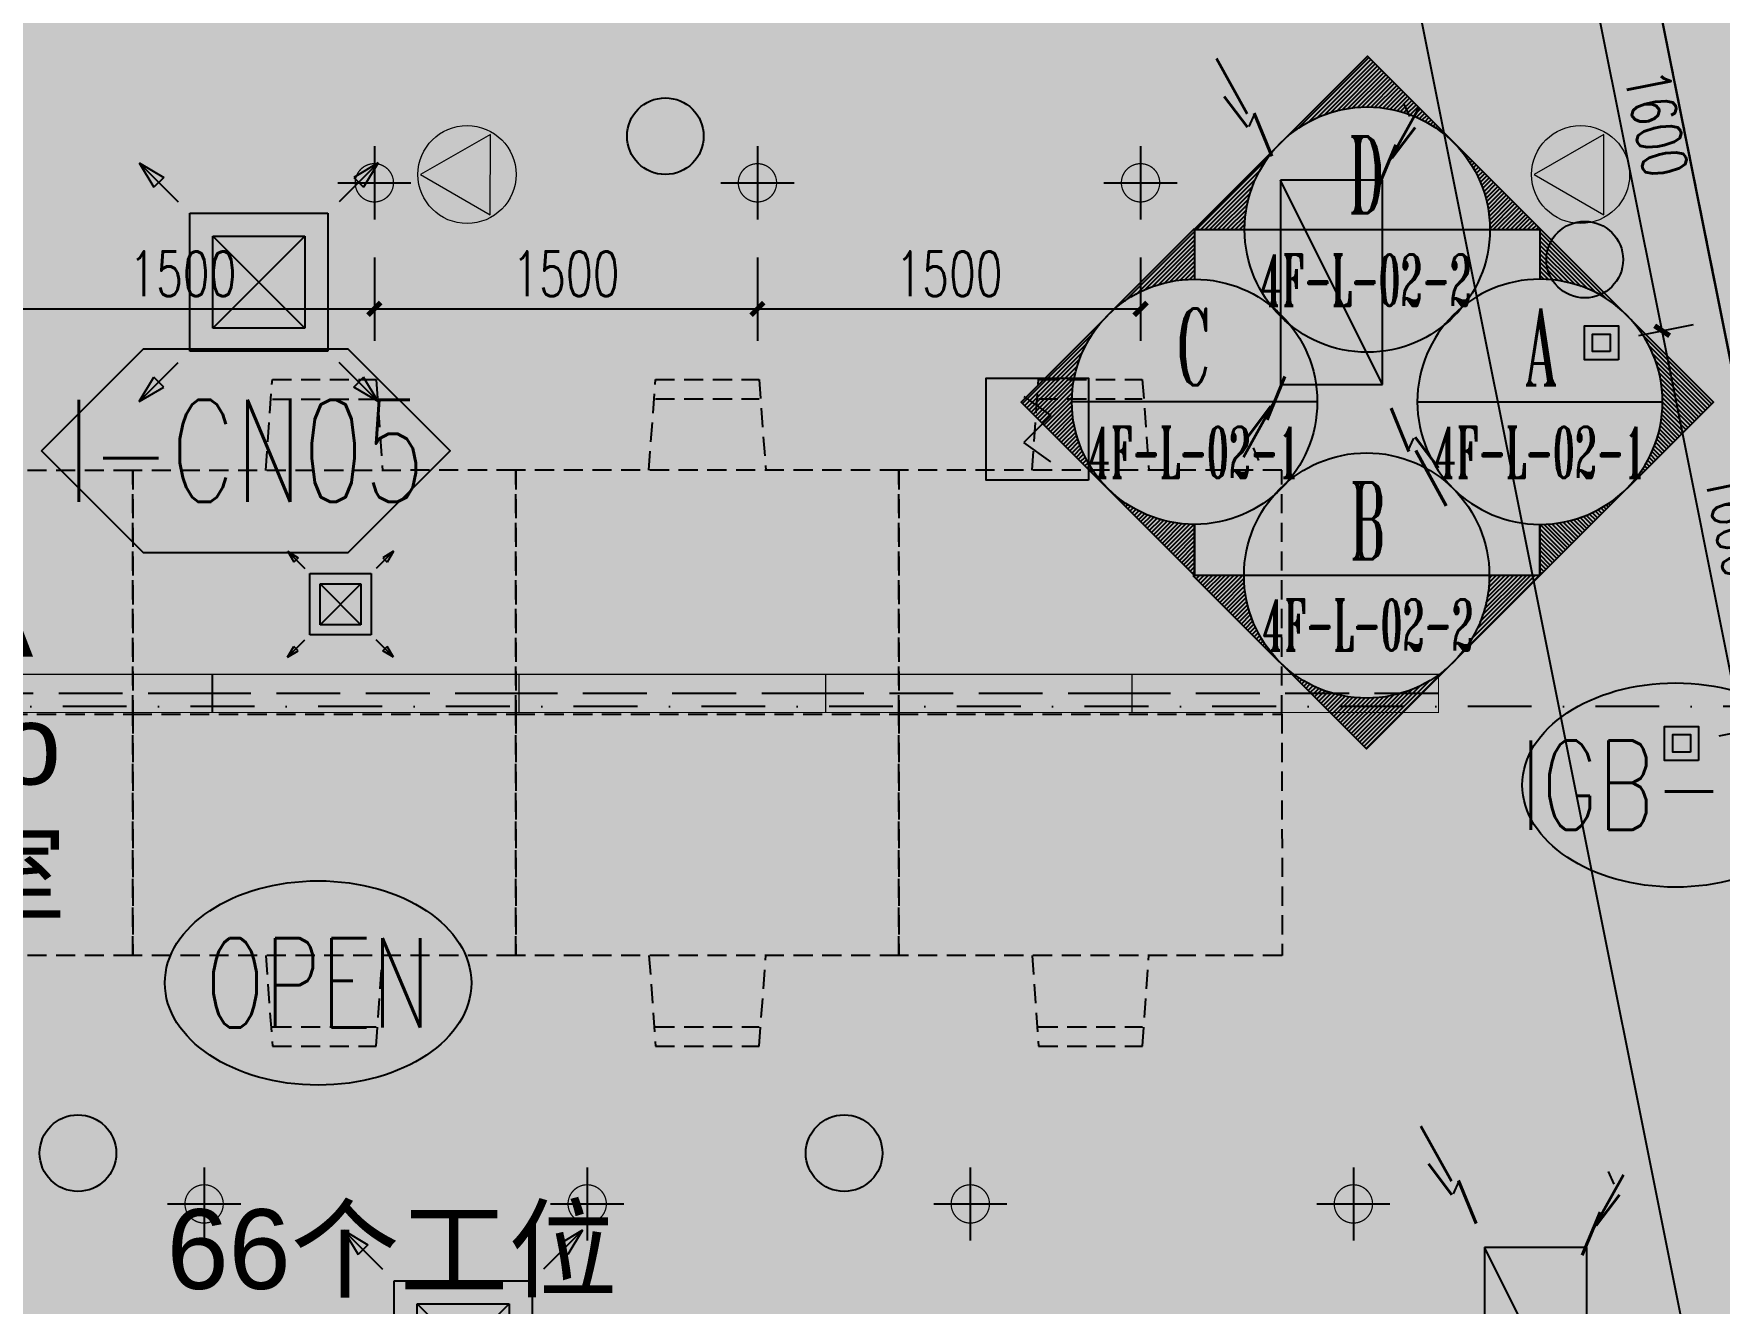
# Model space of a CAD drawing. Extents: x -354516 to 794396, y -401250 to -150594.
# Drawn here: x -21881 to -15281, y -353788 to -348815 of the extents above; entities that cross this region are included whole.
import ezdxf
from ezdxf.enums import TextEntityAlignment as Align

# ---------------------------------------------------------------- set-up
doc = ezdxf.new("R2010")
doc.units = 0
doc.header["$LTSCALE"] = 1000
doc.header["$MEASUREMENT"] = 0
for name, pattern in [('$0$HIDDEN', [0.375, 0.25, -0.125, 0, 0]), ('DASH', [0.35, 0.25, -0.1]), ('DASHDOT2', [0.5, 0.25, -0.125, 0, -0.125]), ('DOTE', [2.4200000000000004, 2, -0.2, 0.02, -0.2])]:
    doc.linetypes.add(name, pattern=pattern)
for name, color, linetype in [('0-吊顶材质', 251, 'Continuous'), ('0-吊顶边界', 36, 'Continuous'), ('0-房间名称', 2, 'Continuous'), ('0-火灾自动报警', 1, 'Continuous'), ('0-灯具', 20, 'Continuous'), ('0-灯具1', 40, 'Continuous'), ('0-灯具修改0109', 140, 'Continuous'), ('A-轴线1', 1, 'DOTE'), ('A填-灰度80', 252, 'Continuous'), ('A标-文字', 7, 'Continuous'), ('A标-索引', 3, 'Continuous'), ('BPM', 4, 'Continuous'), ('LINE', 11, 'Continuous'), ('M-DUCT-S-DIFF', 6, 'DASH'), ('PUB_DIM', 3, 'Continuous'), ('S-PLT', 30, 'Continuous'), ('S-XP', 1, 'Continuous'), ('S-XP-LG', 32, 'Continuous'), ('SN', 3, 'Continuous'), ('text', 7, 'Continuous'), ('Z-110', 110, 'Continuous'), ('Z-材料', 3, 'Continuous'), ('墙体', 7, 'Continuous'), ('家具1', 61, 'Continuous')]:
    doc.layers.add(name, color=color, linetype=linetype)
doc.layers.add('0-地面材质_material hatch', color=251, linetype='Continuous', transparency=0.3)
doc.layers.add('S-XIAO', color=30, linetype='Continuous', lineweight=5)
doc.styles.add('510p-04$0$Arial_2', font='arial.ttf', dxfattribs={"height": 6.392964071856287})
doc.styles.add('510p-05$0$Arial_2', font='arial.ttf', dxfattribs={"height": 6.392964071856287})
doc.styles.add('DIM_FONT', font='SIMPLEX', dxfattribs={"width": 0.7, "bigfont": 'GBCBIG'})
doc.styles.add('HT', font='romant.shx', dxfattribs={"width": 0.8, "bigfont": 'tjhts.shx'})
doc.styles.add('HZ', font='tjromans.shx', dxfattribs={"width": 0.7, "bigfont": 'tjhztxt.shx'})
doc.styles.add('romans', font='romans', dxfattribs={"width": 0.7})
doc.dimstyles.new('_TCH_ARCH&&50', dxfattribs={"dimscale": 0.5, "dimtxt": 350, "dimasz": 100, "dimexe": 250, "dimexo": 300, "dimgap": 100, "dimtad": 1, "dimdec": 0, "dimzin": 0, "dimdsep": 46, "dimtxsty": 'DIM_FONT', "dimblk": 'ARCHTICK', "dimcen": 0.09, "dimclrd": 3, "dimclre": 3, "dimclrt": 7, "dimazin": 2, "dimtfac": 1, "dimtdec": 0, "dimtix": 1, "dimtmove": 2, "dimatfit": 3, "dimfxl": 0, "dimtolj": 1, "dimtzin": 0, "dimarcsym": 0})

# ---------------------------------------------------------------- blocks, each defined once
blk = doc.blocks.new('PFV1')
at = {"color": 0, "linetype": 'ByBlock', "lineweight": -2}
for p, q in [((-8.876596426136985, 246.3417198565585), (-255.8765964261368, -179.4582801434426)), ((236.3234035738633, -180.4582801434426), (-8.876596426136985, 246.3417198565585)), ((-255.8765964261368, -179.4582801434426), (236.3234035738633, -180.4582801434426))]:
    blk.add_line(p, q, dxfattribs=at)
blk.add_circle((-9.476596436230466, -37.85828015566221), 300, dxfattribs=at)
blk = doc.blocks.new('TJ-FK1')
at = {"color": 95}
for p, q in [((-1.299264068719822, 1.299264068715274), (-1.034099025766409, 1.140165042943408)), ((-1.299264068710727, 1.299264068711636), (-0.8749999999990905, 0.875)), ((-1.299264068714365, 1.29926406872255), (-1.140165042942499, 1.034099025768228)), ((1.299264068710727, 1.299264068711636), (0.8749999999990905, 0.875)), ((1.299264068719822, 1.299264068715274), (1.034099025766409, 1.140165042943408)), ((1.299264068714365, 1.29926406872255), (1.140165042942499, 1.034099025768228)), ((-1.140165042943408, 1.03409902576459), (-1.034099025766409, 1.140165042943408)), ((1.140165042943408, 1.03409902576459), (1.034099025766409, 1.140165042943408)), ((-1.299264068710727, -1.299264068715274), (-0.8749999999990905, -0.875000000003638)), ((1.299264068710727, -1.299264068715274), (0.8749999999990905, -0.875000000003638)), ((-1.299264068714365, -1.299264068726188), (-1.140165042942499, -1.034099025771866)), ((-1.140165042943408, -1.034099025768228), (-1.034099025766409, -1.140165042947046)), ((1.140165042943408, -1.034099025768228), (1.034099025766409, -1.140165042947046)), ((1.299264068714365, -1.299264068726188), (1.140165042942499, -1.034099025771866)), ((-1.299264068719822, -1.299264068718912), (-1.034099025766409, -1.140165042947046)), ((1.299264068719822, -1.299264068718912), (1.034099025766409, -1.140165042947046))]:
    blk.add_line(p, q, dxfattribs=at)
for p, q in [((-0.75, 0.75), (0.7500000000004547, 0.75)), ((-0.75, -0.750000000003638), (-0.75, 0.75)), ((0.7500000000004547, 0.75), (0.7500000000009095, -0.75)), ((-0.5, -0.5), (-0.5, 0.5)), ((-0.5, 0.5), (0.5, 0.5)), ((0.5, 0.5), (0.5, -0.5)), ((0.5, -0.5), (-0.5, -0.5)), ((0.7500000000009095, -0.75), (-0.75, -0.750000000003638))]:
    blk.add_line(p, q)
at = {"color": 251}
for p, q in [((-0.5, -0.5), (0.5, 0.5)), ((0.5, -0.5), (-0.5, 0.5))]:
    blk.add_line(p, q, dxfattribs=at)
blk.add_point((0, 0))
blk = doc.blocks.new('TJ-FK3')
for p, q in [((0.5, 0.5000000000109139), (-0.5, 0.5000000000109139)), ((-0.5, 0.5000000000109139), (-0.5, -0.5000000000109139)), ((0.5, -0.5000000000109139), (0.5, 0.5000000000109139)), ((-0.5, -0.5000000000109139), (0.5, -0.5000000000109139))]:
    blk.add_line(p, q)
at = {"color": 95}
blk.add_line((-0.5, -0.5000000000109139), (0.5, 0.5000000000109139), dxfattribs=at)
at = {"color": 95, "style": 'romans'}
for height, rotation, text_generation_flag, width, p in [(0.654350400000001, 311.9912634688246, 4, 0.7999999999999938, (-0.946558161143912, 1.379098507117305)), (0.654350400000001, 48.00873653117544, 6, 0.7999999999999938, (0.946558161143912, 1.379098507117305)), (0.4436329971176305, 320.4926385295876, 4, 0.7999999999999909, (-0.7543717489952542, 0.9428834698555875)), (0.1337774737157268, 41.99126346882271, 4, 0.7999999999999959, (-0.8762879117875855, 0.7825028944571386)), (0.4436329971176255, 123.4898884080581, 6, 0.8000000000000188, (-0.9503797233537625, 0.7664512077863037)), (0.4436329971176255, 236.5101115919419, 4, 0.8000000000000188, (0.9503797233537625, 0.7664512077863037)), (0.4436329971176305, 39.50736147041247, 6, 0.7999999999999909, (0.7543717489952542, 0.9428834698555875)), (0.1337774737157268, 318.0087365311772, 6, 0.7999999999999959, (0.8762879117875855, 0.7825028944571386)), (0.4436329971176305, 219.5073614704124, 6, 0.7999999999999909, (-0.7543717489952542, -0.9428834698555875)), (0.4436329971176255, 56.51011159194187, 4, 0.8000000000000188, (-0.9503797233537625, -0.7664512077863037)), (0.4436329971176255, 303.4898884080581, 6, 0.8000000000000188, (0.9503797233537625, -0.7664512077863037)), (0.4436329971176305, 140.4926385295875, 4, 0.7999999999999909, (0.7543717489952542, -0.9428834698555875)), (0.654350400000001, 228.0087365311754, 6, 0.7999999999999938, (-0.946558161143912, -1.379098507117305)), (0.1337774737157268, 138.0087365311773, 6, 0.7999999999999959, (-0.8762879117875855, -0.7825028944571386)), (0.1337774737157268, 221.9912634688228, 4, 0.7999999999999959, (0.8762879117875855, -0.7825028944571386)), (0.654350400000001, 131.9912634688245, 4, 0.7999999999999938, (0.946558161143912, -1.379098507117305))]:
    blk.add_text('-', height=height, rotation=rotation, dxfattribs=dict(at, text_generation_flag=text_generation_flag, width=width)).set_placement(p)
blk = doc.blocks.new('$TwtSys$00000125')
blk.add_circle((0, 0, 1e-08), 0.6666666666666666)
blk = doc.blocks.new('$TwtSys$00000128')
h = blk.add_hatch(color=8)
h.dxf.hatch_style = 1
edge = h.paths.add_edge_path()
edge.add_arc((0, 0), 1, 0, 360)
blk.add_circle((0, 0, 9.999999999999692e-09), 1)
blk = doc.blocks.new('510p-04$0$material tag')
blk = doc.blocks.new('A$C21183209')
at = {"layer": '0-灯具1', "color": 3, "linetype": 'DASH'}
blk.add_line((0, 75), (1200, 75), dxfattribs=at)
at = {"layer": '0-灯具1', "const_width": 5}
blk.add_lwpolyline([(0, 0), (1200, 0), (1200, 150), (0, 150)], close=True, dxfattribs=at)
blk = doc.blocks.new('sdhdfhfdhfhfgffff')
at = {"layer": '0-灯具1'}
for points in [[(0, 143.1818181818235), (0, -143.1818181818235)], [(-143.1818181818235, 0), (143.1818181818235, 0)]]:
    blk.add_lwpolyline(points, dxfattribs=at)
at = {"layer": '0-灯具1', "const_width": 5}
for points in [[(0, 75, 1), (0, -75, 7.992132572553525)], [(0, 75, -1), (0, -75, -7.992132572553525)]]:
    blk.add_lwpolyline(points, format="xyb", dxfattribs=at)
blk = doc.blocks.new('YG')
at = {"layer": 'BPM', "color": 6, "ltscale": 2}
for p, q in [((53.03300858906005, 328.0330085889436), (-53.03300858894363, 253.03300858906)), ((-53.03300858894363, 253.03300858906), (53.03300858906005, 146.9669914110564)), ((-53.03300858906005, 71.96699141105637), (53.03300858906005, 146.9669914110564))]:
    blk.add_line(p, q, dxfattribs=at)
at = {"layer": 'BPM'}
blk.add_lwpolyline([(-200, 0), (200, 0), (200, 400), (-200, 400)], close=True, dxfattribs=at)
blk = doc.blocks.new('GRID')
at = {"layer": '墙体', "color": 250, "linetype": 'DASHDOT2', "lineweight": -3}
blk.add_line((107436.3835067166, 33586.54070517188), (-19063.61649328339, 33586.54070517188), dxfattribs=at)
blk = doc.blocks.new('xiao')
at = {"layer": 'S-XIAO', "linetype": 'Continuous'}
h = blk.add_hatch(dxfattribs=at)
h.set_pattern_fill('ANSI31', color=256, scale=10, angle=-27.85514941544428, style=0)
h.set_pattern_definition([(225.0000000001886, (-32119.98662151751, -392276.5569413826), (0.8838834764830884, -0.8838834764832807), [])])
h.paths.add_polyline_path([(349.9999999983702, 0.001130145043134689), (-349.9999999983702, -0.001130145043134689), (-350.0007749537472, 239.9988698530942)])
blk.add_lwpolyline([(349.9999999983702, 0.001130145043134689), (-349.9999999983702, -0.001130145043134689), (-350.0007749537472, 239.9988698530942), (349.9992250439245, 240.0011301422492)], close=True, dxfattribs=at)
blk = doc.blocks.new('xiao1')
at = {"layer": 'S-XP'}
for p, q in [((-347052.0687050391, 932788.2646059338), (-346852.0687045623, 932788.265252525)), ((-346852.0687045623, 932788.265252525), (-346852.0687040854, 932458.2646064106))]:
    blk.add_line(p, q, dxfattribs=at)
at = {"layer": 'S-XP', "linetype": 'Continuous', "ltscale": 2}
blk.add_line((-346852.0687040854, 932458.2646064106), (-346852.0649221491, 932788.2652525374), dxfattribs=at)
at = {"layer": 'S-XP-LG'}
blk.add_circle((-346852.0687040854, 932458.2646064106), 49.99999999999999, dxfattribs=at)
at = {"layer": 'S-XIAO', "xscale": -1}
blk.add_blockref('xiao', (-347402.0698671623, 932668.2634748761), dxfattribs=at)
blk = doc.blocks.new('TL-01')
at = {"layer": 'Z-材料'}
blk.add_lwpolyline([(-8, 0), (-4, 4), (4, 4), (8, 0), (4, -4), (-4, -4)], close=True, dxfattribs=at)
at = {"layer": 'Z-材料', "color": 6, "style": 'HZ', "width": 0.7}
blk.add_attdef('A', text='', height=4.5, dxfattribs=at).set_placement((0, 0), align=Align.MIDDLE_CENTER)
blk = doc.blocks.new('TL-02')
at = {"layer": 'SN'}
blk.add_ellipse((0, 0), major_axis=(-6, 0), ratio=0.6666666666666666, dxfattribs=at)
at = {"layer": 'SN', "color": 6, "style": 'HZ', "width": 0.7}
blk.add_attdef('A', text='', height=4.5, dxfattribs=at).set_placement((0, 0), align=Align.MIDDLE_CENTER)
blk = doc.blocks.new('_ArchTick')
at = {"color": 0, "linetype": 'ByBlock', "const_width": 0.4}
blk.add_lwpolyline([(-0.5, -0.5), (0.5, 0.5)], dxfattribs=at)
blk = doc.blocks.new('*D381')
at = {"layer": 'Defpoints', "color": 0}
for p in [(-22047.39443876994, -349542.2304539027), (-20547.39443876994, -349542.2304539027), (-20547.39443876994, -349892.9834655477)]:
    blk.add_point(p, dxfattribs=at)
at = {"layer": 'PUB_DIM', "color": 3, "lineweight": -2}
for p, q in [((-22047.39443876994, -349692.2304539027), (-22047.39443876994, -350017.9834655477)), ((-20547.39443876994, -349692.2304539027), (-20547.39443876994, -350017.9834655477)), ((-22047.39443876994, -349892.9834655477), (-20547.39443876994, -349892.9834655477))]:
    blk.add_line(p, q, dxfattribs=at)
at = {"layer": 'PUB_DIM', "color": 3, "lineweight": -2, "xscale": 50, "yscale": 50, "zscale": 50, "rotation": 180}
blk.add_blockref('_ArchTick', (-22047.39443876994, -349892.9834655477), dxfattribs=at)
at = {"layer": 'PUB_DIM', "color": 3, "lineweight": -2, "xscale": 50, "yscale": 50, "zscale": 50}
blk.add_blockref('_ArchTick', (-20547.39443876994, -349892.9834655477), dxfattribs=at)
at = {"layer": 'PUB_DIM', "color": 7, "insert": (-21297.39443876994, -349755.4834655477), "char_height": 175, "attachment_point": 5, "style": 'DIM_FONT'}
blk.add_mtext('\\A1;1500', dxfattribs=at)
blk = doc.blocks.new('*D382')
at = {"layer": 'Defpoints', "color": 0}
for p in [(-20547.39443876994, -349542.2304539027), (-19047.39443876994, -349542.2304539027), (-19047.39443876994, -349892.9834655477)]:
    blk.add_point(p, dxfattribs=at)
at = {"layer": 'PUB_DIM', "color": 3, "lineweight": -2}
for p, q in [((-20547.39443876994, -349692.2304539027), (-20547.39443876994, -350017.9834655477)), ((-19047.39443876994, -349692.2304539027), (-19047.39443876994, -350017.9834655477)), ((-20547.39443876994, -349892.9834655477), (-19047.39443876994, -349892.9834655477))]:
    blk.add_line(p, q, dxfattribs=at)
at = {"layer": 'PUB_DIM', "color": 3, "lineweight": -2, "xscale": 50, "yscale": 50, "zscale": 50, "rotation": 180}
blk.add_blockref('_ArchTick', (-20547.39443876994, -349892.9834655477), dxfattribs=at)
at = {"layer": 'PUB_DIM', "color": 3, "lineweight": -2, "xscale": 50, "yscale": 50, "zscale": 50}
blk.add_blockref('_ArchTick', (-19047.39443876994, -349892.9834655477), dxfattribs=at)
at = {"layer": 'PUB_DIM', "color": 7, "insert": (-19797.39443876994, -349755.4834655477), "char_height": 175, "attachment_point": 5, "style": 'DIM_FONT'}
blk.add_mtext('\\A1;1500', dxfattribs=at)
blk = doc.blocks.new('*D383')
at = {"layer": 'Defpoints', "color": 0}
for p in [(-19047.39443876994, -349542.2304539027), (-17547.39443876994, -349542.2304539027), (-17547.39443876994, -349892.9834655477)]:
    blk.add_point(p, dxfattribs=at)
at = {"layer": 'PUB_DIM', "color": 3, "lineweight": -2}
for p, q in [((-19047.39443876994, -349692.2304539027), (-19047.39443876994, -350017.9834655477)), ((-17547.39443876994, -349692.2304539027), (-17547.39443876994, -350017.9834655477)), ((-19047.39443876994, -349892.9834655477), (-17547.39443876994, -349892.9834655477))]:
    blk.add_line(p, q, dxfattribs=at)
at = {"layer": 'PUB_DIM', "color": 3, "lineweight": -2, "xscale": 50, "yscale": 50, "zscale": 50, "rotation": 180}
blk.add_blockref('_ArchTick', (-19047.39443876994, -349892.9834655477), dxfattribs=at)
at = {"layer": 'PUB_DIM', "color": 3, "lineweight": -2, "xscale": 50, "yscale": 50, "zscale": 50}
blk.add_blockref('_ArchTick', (-17547.39443876994, -349892.9834655477), dxfattribs=at)
at = {"layer": 'PUB_DIM', "color": 7, "insert": (-18297.39443876994, -349755.4834655477), "char_height": 175, "attachment_point": 5, "style": 'DIM_FONT'}
blk.add_mtext('\\A1;1500', dxfattribs=at)
blk = doc.blocks.new('510I-01-LBBRestroom-plan-01$0$wtqyy')
at = {"layer": '0-灯具'}
for points in [[(-106.5, -26.5), (26.5, -26.5), (26.5, 106.5), (-106.5, 106.5)], [(-74.5, 5.5), (-5.5, 5.5), (-5.5, 74.5), (-74.5, 74.5)]]:
    blk.add_lwpolyline(points, close=True, dxfattribs=at)
blk = doc.blocks.new('*D391')
at = {"layer": 'Defpoints', "color": 0}
for p in [(-15191.49615807815, -351547.4285524337), (-15429.06579084518, -351594.9424031634), (-15115.28045611072, -353163.871580566)]:
    blk.add_point(p, dxfattribs=at)
at = {"layer": 'PUB_DIM', "color": 3, "lineweight": -2}
for p, q in [((-15281.97868046367, -351565.525028032), (-15068.92356609355, -351522.9140731575)), ((-14877.71082334367, -353116.3577298363), (-15191.49615807815, -351547.4285524337)), ((-14968.1933457292, -353134.4542054347), (-14755.13823135907, -353091.8432505602))]:
    blk.add_line(p, q, dxfattribs=at)
at = {"layer": 'PUB_DIM', "color": 3, "lineweight": -2, "xscale": 50, "yscale": 50, "zscale": 50}
for p, rotation in [((-15191.49615807815, -351547.4285524337), 101.3099148905935), ((-14877.71082334367, -353116.3577298363), 281.3099148905935)]:
    blk.add_blockref('_ArchTick', p, dxfattribs=dict(at, rotation=rotation))
at = {"layer": 'PUB_DIM', "color": 7, "insert": (-14899.77363952788, -352304.9272139312), "char_height": 175, "attachment_point": 5, "rotation": 281.3099148905935, "style": 'DIM_FONT'}
blk.add_mtext('\\A1;1600', dxfattribs=at)
blk = doc.blocks.new('*D392')
at = {"layer": 'Defpoints', "color": 0}
for p in [(-15505.28149281265, -349978.4993750309), (-15742.85112557966, -350026.0132257606), (-15429.06579084518, -351594.9424031634)]:
    blk.add_point(p, dxfattribs=at)
at = {"layer": 'PUB_DIM', "color": 3, "lineweight": -2}
for p, q in [((-15595.76401519815, -349996.5958506293), (-15382.70890082805, -349953.9848957548)), ((-15191.49615807815, -351547.4285524337), (-15505.28149281265, -349978.4993750309)), ((-15281.97868046367, -351565.525028032), (-15068.92356609355, -351522.9140731575))]:
    blk.add_line(p, q, dxfattribs=at)
at = {"layer": 'PUB_DIM', "color": 3, "lineweight": -2, "xscale": 50, "yscale": 50, "zscale": 50}
for p, rotation in [((-15505.28149281265, -349978.4993750309), 101.3099148905935), ((-15191.49615807815, -351547.4285524337), 281.3099148905935)]:
    blk.add_blockref('_ArchTick', p, dxfattribs=dict(at, rotation=rotation))
at = {"layer": 'PUB_DIM', "color": 7, "insert": (-15213.55897426236, -350735.9980365286), "char_height": 175, "attachment_point": 5, "rotation": 281.3099148905935, "style": 'DIM_FONT'}
blk.add_mtext('\\A1;1600', dxfattribs=at)
blk = doc.blocks.new('*D393')
at = {"layer": 'Defpoints', "color": 0}
for p in [(-16056.63646031411, -348457.084048358), (-15819.06682754713, -348409.5701976283), (-15742.85112557966, -350026.0132257606)]:
    blk.add_point(p, dxfattribs=at)
at = {"layer": 'PUB_DIM', "color": 3, "lineweight": -2}
for p, q in [((-15909.5493499326, -348427.6666732266), (-15696.49423556252, -348385.0557183521)), ((-15505.28149281265, -349978.4993750309), (-15819.06682754713, -348409.5701976283)), ((-15595.76401519815, -349996.5958506293), (-15382.70890082805, -349953.9848957548))]:
    blk.add_line(p, q, dxfattribs=at)
at = {"layer": 'PUB_DIM', "color": 3, "lineweight": -2, "xscale": 50, "yscale": 50, "zscale": 50}
for p, rotation in [((-15819.06682754713, -348409.5701976283), 101.3099148905935), ((-15505.28149281265, -349978.4993750309), 281.3099148905935)]:
    blk.add_blockref('_ArchTick', p, dxfattribs=dict(at, rotation=rotation))
at = {"layer": 'PUB_DIM', "color": 7, "insert": (-15527.34430899684, -349167.068859126), "char_height": 175, "attachment_point": 5, "rotation": 281.3099148905935, "style": 'DIM_FONT'}
blk.add_mtext('\\A1;1600', dxfattribs=at)
blk = doc.blocks.new('A$C60322C3B')
at = {"layer": 'A标-索引'}
h = blk.add_hatch(dxfattribs=at)
h.set_pattern_fill('ANSI31', color=3, scale=10, style=0)
h.set_pattern_definition([(45, (-499755.9274758964, -166059.0656559148), (-11.22532015133644, 11.22532015133644), [])])
edge = h.paths.add_edge_path()
edge.add_line((-451.4783820866141, 452.4577604662627), (-904.284684085229, -0.3485404054517858))
edge.add_line((-904.2846840852872, -0.3485404053935781), (-639.0368938521133, -0.3485407547559589))
edge.add_ellipse((1.327918718568981, -0.3485415987670422), major_axis=(-0.4054723741044724, 640.3646842939327), ratio=0.9999999998537377, start_angle=404.963720827264, end_angle=449.9637208272668, ccw=False)
edge = h.paths.add_edge_path()
edge.add_line((1.327919911826029, 905.2640613380354), (-451.4783820866141, 452.4577604662627))
edge.add_ellipse((1.327918718801811, -0.3485415984177962), major_axis=(0.0001325876241709353, 640.3648126643536), ratio=0.9999999998537082, start_angle=315.00001178763426, end_angle=405.00001178762705, ccw=False)
edge.add_line((454.134220717242, 452.4577592734713), (1.327919911767822, 905.2640613380936))
edge = h.paths.add_edge_path()
edge.add_line((906.9405215231236, -0.3485427916748449), (454.1342207171838, 452.4577592734131))
edge.add_ellipse((1.327918719034642, -0.3485415987670422), major_axis=(-0.1922822936071592, 640.3647837962156), ratio=0.9999999998534758, start_angle=269.9827957249632, end_angle=314.9827957249526, ccw=False)
edge.add_line((641.6927312898915, -0.3485424417303875), (906.94052152324, -0.3485427916748449))
at = {"layer": 'A标-索引', "color": 60}
blk.add_line((-904.2846840852872, -0.3485404053935781), (906.9405215231236, -0.3485427910927683), dxfattribs=at)
blk.add_lwpolyline([(906.9405215231236, -0.3485427910927683), (1.327919911593199, 905.2640613380354), (-904.2846840852872, -0.3485404053935781)], dxfattribs=at)
blk.add_circle((0, 0), 640.3648125708895, dxfattribs=at)
at = {"layer": 'A标-文字', "color": 4, "style": 'HT', "width": 0.7}
for tag, p in [('E', (-5.460666131228209, 286.5336820804514)), ('-', (24.09126845281571, -264.1707114572637))]:
    blk.add_attdef(tag, text='', height=350, rotation=0.5956162231914178, dxfattribs=at).set_placement(p, align=Align.MIDDLE_CENTER)
blk = doc.blocks.new('A$C3EF60822')
at = {"layer": 'A填-灰度80'}
h = blk.add_hatch(dxfattribs=at)
h.set_pattern_fill('ANSI31', color=256, scale=10, style=0)
h.set_pattern_definition([(44.99999999999999, (-498751.2942502147, -165054.4324314244), (-11.22532015133644, 11.22532015133644), [])])
edge = h.paths.add_edge_path()
edge.add_line((-452.4577598054893, 451.4783826828934), (0.348541596555151, 904.2846840849379))
edge.add_line((0.3485415964532876, 904.2846840848797), (0.3485415964532876, 639.0368938516767))
edge.add_ellipse((0.3485415966715664, -1.327918719151057), major_axis=(-452.806301402132, 452.8063014021317), ratio=0.999999999999968, start_angle=-44.9999999999853, end_angle=1.103016363531548e-11)
edge = h.paths.add_edge_path()
edge.add_line((-905.2640612074174, -1.327918719442096), (-452.4577598055475, 451.478382682777))
edge.add_ellipse((0.3485415964387357, -1.327918719151057), major_axis=(-452.8063014020444, 452.8063014020444), ratio=0.9999999999999679, start_angle=0, end_angle=89.99999999999818)
edge.add_line((-452.4577598054893, -454.1342201211955), (-905.2640612073592, -1.327918719354784))
edge = h.paths.add_edge_path()
edge.add_line((0.348541596904397, -906.9405215235893), (-452.457759805664, -454.1342201211664))
edge.add_ellipse((0.3485415966715664, -1.327918719267473), major_axis=(452.8063014021027, 452.8063014021026), ratio=0.9999999999999467, start_angle=179.9999999999779, end_angle=224.9999999999807)
edge.add_line((0.3485415964387357, -641.6927312901244), (0.3485415969626047, -906.9405215235893))
at = {"color": 60}
for p, q in [((0.3485415964532876, 904.2846840848797), (0.2468180223368108, 640.3647650049534)), ((640.3648125708569, 3.403984010219574e-07), (-640.3648125708569, -3.403984010219574e-07)), ((0.3485415964387357, -906.9405215235893), (0, -640.3648125708569))]:
    blk.add_line(p, q, dxfattribs=at)
for points in [[(0.3485415964387357, -906.9405215235893), (-905.2640612074174, -1.327918719034642), (0.3485415964532876, 904.2846840848797)], [(0.3485415964532876, 904.2846840848797), (0.3485415964387357, 640.3647177177481)], [(0.3485415964387357, -640.3647177177481), (0.3485415964387357, -906.9405215235893)]]:
    blk.add_lwpolyline(points, dxfattribs=at)
blk.add_circle((0, 0), 640.3648125708894, dxfattribs=at)
at = {"layer": 'A标-文字', "color": 4, "style": 'HT', "width": 0.7}
for tag, p in [('X', (150.9757389156131, 346.4964550924499)), ('XX', (337.5704697009757, -202.5753468793408))]:
    blk.add_attdef(tag, text='', height=350, rotation=0.5956162215543248, dxfattribs=at).set_placement(p, align=Align.MIDDLE_CENTER)
blk = doc.blocks.new('510p-05$0$material tag')

msp = doc.modelspace()

# ---------------------------------------------------------------- hatches: boundary and pattern name
at = {"layer": '0-吊顶材质'}
h = msp.add_hatch(dxfattribs=at)
h.set_pattern_fill('AR-SAND', color=256, scale=112.5)
h.set_pattern_definition([(37.50000000000001, (-498310856.1664238, -3090192758.000448), (-7.086752787330918, 216.7676740139804), [0, -171, 0, -191.25, 0, -182.8125]), (7.499999999999999, (-498310856.1664238, -3090192758.000448), (199.0998793426193, 317.4914323383458), [0, -92.25, 0, -154.125, 0, -59.0625]), (327.5, (-498310994.5414238, -3090192758.000448), (350.3409594470432, 0.636643522908556), [0, -56.25, 0, -202.5, 0, -264.375]), (317.5, (-498310994.5414238, -3090192758.000448), (338.189243014383, 98.73850105510306), [0, -28.125, 0, -132.75, 0, -151.875])])
edge = h.paths.add_edge_path()
edge.add_line((-13410.0527216779, -363949.9960022294), (-12472.26006239522, -363949.9986601197))
edge.add_line((-12472.26006239522, -363949.9986601197), (-14236.00433438885, -355100.8009658181))
edge.add_arc((-14199.67291992772, -354803.0090446793), 299.9999999537706, 119.44411019166071, 263.0441369092356, ccw=False)
edge.add_line((-14347.14521831143, -354541.7583580338), (-15580.64391016829, -348385.2215390527))
edge.add_arc((-15542.74984264243, -348087.6244292581), 300.0000001862731, 119.96036927313631, 262.7433815591362, ccw=False)
edge.add_line((-15692.57010137904, -347827.7131171548), (-17472.25979477036, -338949.9999981248))
edge.add_line((-17472.25979477036, -338949.9999981248), (-18410.05192321408, -338950.0000014626))
edge.add_line((-18410.05192321408, -338950.0000014626), (-13410.0527216779, -363949.9960022294))
at = {"layer": '0-地面材质_material hatch'}
h = msp.add_hatch(dxfattribs=at)
h.set_pattern_fill('ANSI35', color=256, scale=1200)
h.set_pattern_definition([(45, (-498310856.1664237, -3090192758.000448), (-212.1320343559642, 212.1320343559643), []), (45, (-498310644.0343897, -3090192758.000448), (-212.1320343559642, 212.1320343559643), [375, -75, 0, -75])])
edge = h.paths.add_edge_path()
edge.add_line((-23530.90999660454, -372649.3737750374), (-19901.51054892502, -372650.6128435456))
edge.add_line((-19901.51054892502, -372650.6128435456), (-19901.51054892502, -369049.5400500618))
edge.add_line((-19901.51054892502, -369049.5400500618), (-23028.54104319773, -369049.5400500618))
edge.add_line((-23028.54104319773, -369049.5400500618), (-23628.54067108593, -366049.5419106804))
edge.add_line((-23628.54067108593, -366049.5419106804), (-19898.51838461123, -366049.5419106804))
edge.add_line((-19898.51838461123, -366049.5419106804), (-19898.51895627937, -365850.7338047348))
edge.add_line((-19898.51895627937, -365850.7338047348), (-19800.01475254259, -365850.7332382523))
edge.add_line((-19800.01475254259, -365850.7332382523), (-19800.02050349674, -364850.7332382523))
edge.add_line((-19800.02050349674, -364850.7332382523), (-19900.02050349674, -364850.7338133179))
edge.add_line((-19900.02050349674, -364850.7338133179), (-19900.0245362278, -364149.50090793))
edge.add_line((-19900.0245362278, -364149.50090793), (-23946.34214905996, -364158.4515388362))
edge.add_line((-23946.34214905996, -364158.4515388362), (-28932.10526835918, -338750.0049679279))
edge.add_line((-28932.10526835918, -338750.0049679279), (-27565.00989464483, -338749.5115061127))
edge.add_line((-27565.00989464483, -338749.5115061127), (-27565.00971511564, -338550.7228551232))
edge.add_line((-27565.00971511564, -338550.7228551232), (-27365.00971511126, -338550.7228551215))
edge.add_line((-27365.00971511126, -338550.7228551215), (-27365.00971505166, -337550.7228551215))
edge.add_line((-27365.00971505166, -337550.7228551215), (-27565.00971505604, -337550.7228551232))
edge.add_line((-27565.00971505604, -337550.7228551232), (-27565.00971505604, -336849.9999962174))
edge.add_line((-27565.00971505604, -336849.9999962174), (-28949.23572812042, -336849.9999962174))
edge.add_arc((-28949.2357280568, -336749.9999964558), 99.99999976158142, 90.0000000364521, 269.99999996354785, ccw=False)
edge.add_line((-28949.23572812042, -336649.9999966942), (-28400.00971516145, -336649.9999964139))
edge.add_line((-28400.00971516145, -336649.9999964139), (-28400.00971516145, -333849.9924456975))
edge.add_line((-28400.00971516145, -333849.9924456975), (-30068.54614970646, -333849.5145187699))
edge.add_line((-30068.54614970646, -333849.5145187699), (-30828.54441688023, -330049.523182901))
edge.add_line((-30828.54441688023, -330049.523182901), (-32050.88012877665, -330049.523182901))
edge.add_line((-32050.88012877665, -330049.523182901), (-31913.91144523583, -330734.3666010224))
edge.add_line((-31913.91144523583, -330734.3666010224), (-32011.97848043404, -330753.9800076805))
edge.add_line((-32011.97848043404, -330753.9800076805), (-31658.96944264136, -332519.0252237641))
edge.add_line((-31658.96944264136, -332519.0252237641), (-31560.91137102804, -332499.4136104904))
edge.add_line((-31560.91137102804, -332499.4136104904), (-31313.92041996679, -333734.3683948838))
edge.add_line((-31313.92041996679, -333734.3683948838), (-31411.97848108969, -333753.9800072037))
edge.add_line((-31411.97848108969, -333753.9800072037), (-31058.96944305859, -335519.0252247177))
edge.add_line((-31058.96944305859, -335519.0252247177), (-30960.91138282976, -335499.4136128746))
edge.add_line((-30960.91138282976, -335499.4136128746), (-30713.92042616568, -336734.3683967911))
edge.add_line((-30713.92042616568, -336734.3683967911), (-30811.96913448534, -336753.9800086342))
edge.add_line((-30811.96913448534, -336753.9800086342), (-30458.96008912287, -338519.0252237641))
edge.add_line((-30458.96008912287, -338519.0252237641), (-30360.90202305279, -338499.4136114441))
edge.add_line((-30360.90202305279, -338499.4136114441), (-30113.9110663887, -339734.3683953606))
edge.add_line((-30113.9110663887, -339734.3683953606), (-30211.9691275712, -339753.9800072037))
edge.add_line((-30211.9691275712, -339753.9800072037), (-29858.96008942089, -341519.0252251946))
edge.add_line((-29858.96008942089, -341519.0252251946), (-29760.90202376805, -341499.413611921))
edge.add_line((-29760.90202376805, -341499.413611921), (-29513.91107264719, -342734.3683967911))
edge.add_line((-29513.91107264719, -342734.3683967911), (-29611.96912488899, -342753.9800067269))
edge.add_line((-29611.96912488899, -342753.9800067269), (-28658.9600959178, -347519.0252251946))
edge.add_line((-28658.9600959178, -347519.0252251946), (-28560.90202990732, -347499.4136133515))
edge.add_line((-28560.90202990732, -347499.4136133515), (-28313.91107878647, -348734.3683982216))
edge.add_line((-28313.91107878647, -348734.3683982216), (-28411.96912691555, -348753.9800076805))
edge.add_line((-28411.96912691555, -348753.9800076805), (-28058.96008912287, -350519.0252237641))
edge.add_line((-28058.96008912287, -350519.0252237641), (-27960.90202305279, -350499.4136114441))
edge.add_line((-27960.90202305279, -350499.4136114441), (-27713.9110663887, -351734.3683953606))
edge.add_line((-27713.9110663887, -351734.3683953606), (-27811.9691275712, -351753.9800072037))
edge.add_line((-27811.9691275712, -351753.9800072037), (-27458.9600895401, -353519.0252247177))
edge.add_line((-27458.9600895401, -353519.0252247177), (-27360.90202382765, -353499.413611921))
edge.add_line((-27360.90202382765, -353499.413611921), (-27113.9110727664, -354734.3683963143))
edge.add_line((-27113.9110727664, -354734.3683963143), (-27211.96912488899, -354753.9800067269))
edge.add_line((-27211.96912488899, -354753.9800067269), (-26258.96009579859, -359519.0252256714))
edge.add_line((-26258.96009579859, -359519.0252256714), (-26160.90203545056, -359499.4136143051))
edge.add_line((-26160.90203545056, -359499.4136143051), (-25913.91107878647, -360734.3683982216))
edge.add_line((-25913.91107878647, -360734.3683982216), (-26011.96909532509, -360753.9800010048))
edge.add_line((-26011.96909532509, -360753.9800010048), (-25058.96006605587, -365519.025220903))
edge.add_line((-25058.96006605587, -365519.025220903), (-24960.90200046263, -365499.4136076294))
edge.add_line((-24960.90200046263, -365499.4136076294), (-24713.91104934178, -366734.3683924996))
edge.add_line((-24713.91104934178, -366734.3683924996), (-24811.96913436613, -366753.9800091111))
edge.add_line((-24811.96913436613, -366753.9800091111), (-24458.96008912287, -368519.0252237641))
edge.add_line((-24458.96008912287, -368519.0252237641), (-24360.90201750956, -368499.4136104904))
edge.add_line((-24360.90201750956, -368499.4136104904), (-24113.9110663887, -369734.3683953606))
edge.add_line((-24113.9110663887, -369734.3683953606), (-24211.96913508139, -369753.9800086342))
edge.add_line((-24211.96913508139, -369753.9800086342), (-23858.96008942089, -371519.0252251946))
edge.add_line((-23858.96008942089, -371519.0252251946), (-23760.90202376805, -371499.413611921))
edge.add_line((-23760.90202376805, -371499.413611921), (-23530.90999660454, -372649.3737750374))
h = msp.add_hatch(dxfattribs=at)
h.set_pattern_fill('AR-CONC', color=256, scale=75)
h.set_pattern_definition([(49.99999999999999, (-498310856.1664237, -3090192758.000448), (537.9451369505651, -47.06410123694633), [56.25, -618.75]), (355, (-498310856.1664237, -3090192758.000448), (-104.06350020975, 564.1441002750089), [45, -495]), (100.45144446, (-498310811.337663, -3090192761.922456), (433.881635045334, 517.0799932264721), [47.80514399999993, -525.856583999999]), (46.18420000000002, (-498310856.1664237, -3090192608.000448), (800.4309980036793, -124.1394605948074), [84.37499999999987, -928.124999999999]), (96.63563549, (-498310789.463865, -3090192618.345428), (700.9964592556713, 730.5889505809129), [71.7077565, -788.7853199999998]), (351.1841639899999, (-498310856.1664237, -3090192608.000448), (700.9964587910798, 730.5889502024926), [67.5, -742.5000007499999]), (21, (-498310781.1664237, -3090192645.500448), (447.6802890888462, -301.9641679990041), [56.25, -618.75]), (326.0000000000001, (-498310781.1664237, -3090192645.500448), (182.4864989411863, 543.8625337851397), [45, -495]), (71.45144474, (-498310743.8597332, -3090192670.664129), (630.1667825474783, 241.8983646047654), [47.8051425, -525.856584]), (37.50000000000001, (-498310856.1664237, -3090192758.000448), (9.119891487968001, 249.6703903734836), [0, -488.9999999999999, 0, -502.5, 0, -496.875]), (7.499999999999999, (-498310856.1664237, -3090192758.000448), (197.3021530816115, 295.8087839117702), [0, -286.5, 0, -477.75, 0, -189.375]), (327.5, (-498311023.4164237, -3090192758.000448), (400.3668271293068, -16.91615380078482), [0, -187.5, 0, -585, 0, -776.25]), (317.5, (-498311098.4164237, -3090192758.000448), (437.3896270067897, 75.07873674923829), [0, -243.75, 0, -388.5, 0, -551.25])])
h.paths.add_polyline_path([(-12472.2600623723, -363949.9986601197), (-12503.63865867815, -363793.1056785904), (-12111.4018922802, -363714.6583257042), (-12457.26592067442, -361985.3381834351), (-12849.48978993855, -362063.8266415917), (-12888.71302059851, -361867.7104883515), (-12692.55278088636, -361828.4345016972), (-12986.72712214775, -360357.5627947346), (-13182.90415809117, -360396.7548003517), (-13222.11048070154, -360200.7231870018), (-12829.581936514, -360122.6586795174), (-14064.69761279783, -353912.177476915), (-14456.72221771441, -353990.5823979698), (-14495.9370562192, -353794.5082044922), (-14299.77718862735, -353755.2306568979), (-14593.95153024637, -352284.3589489817), (-14790.12819400988, -352323.5525155388), (-14829.33451656065, -352127.5209026657), (-14437.24443576298, -352049.0586195313), (-16392.3984338399, -342308.9576244675), (-16784.76037279329, -342387.4737272583), (-16823.98360339365, -342191.357574495), (-16627.82335362589, -342152.0818658682), (-16922.00609258568, -340681.1681676718), (-17118.17460254393, -340720.4025798165), (-17157.38106385431, -340524.3702736222), (-16766.51383093558, -340446.1968269669), (-17048.6445597168, -339028.4449882828), (-17440.88132617436, -339106.8923416458), (-17472.25979474745, -338949.9999981247), (-28663.04857019148, -338949.510858091), (-28664.43658456764, -339850.1198253952), (-28867.01016161404, -339850.1196432434), (-24125.06864002905, -363049.901919397), (-23741.09904686175, -363049.901919397), (-23741.09904561005, -363949.4914379441)])

# ---------------------------------------------------------------- linework, layer by layer
at = {"layer": '0-吊顶边界'}
for points in [[(-13410.0527216779, -363949.9960022294), (-12472.26006239522, -363949.9986601197), (-14236.00433438885, -355100.8009658181, -0.7238794543061171), (-14347.14521831143, -354541.7583580338), (-15580.64391016829, -348385.2215390527, -0.7184605055316894), (-15692.57010137904, -347827.7131171548), (-17472.25979477036, -338949.9999981248), (-18410.05192321408, -338950.0000014626)], [(-14829.33451652396, -352127.5209031426), (-14437.24443578589, -352049.0586195313), (-16392.39843386281, -342308.9576244676), (-16784.76037281621, -342387.4737272584), (-15692.57010137904, -347827.7131171548, -1.391864954466802), (-15580.64391004908, -348385.2215390527)]]:
    msp.add_lwpolyline(points, format="xyb", close=True, dxfattribs=at)
at = {"layer": '0-灯具', "linetype": '$0$HIDDEN', "ltscale": 0.005, "const_width": 50}
msp.add_lwpolyline([(-18288.57855935063, -338950.0065670335), (-13288.55435605015, -363949.9976048791)], dxfattribs=at)
at = {"layer": '0-灯具修改0109'}
msp.add_lwpolyline([(-15861.31625608413, -354518.8725276198, 0, 75, 0.5), (-15861.31625608413, -353743.6943869109, 0, 75, 0.5), (-15861.31625608413, -352764.5209163364, 0, 75, 0.5), (-16473.72534721356, -352764.5209163364, 0, 75, 0.5), (-16473.72534721356, -352111.7390922369, 0, 75, 0.5), (-16473.72534721356, -351214.1646349186, 0, 75, 0.5), (-16473.72534721356, -350357.3874809537, 0, 75, 0.5), (-17045.30437049374, -350357.3874809537, 0, 75, 0.5), (-17045.30437049374, -349582.2093402448, 0, 75, 0.5), (-17045.30437049374, -348725.4321862797, 0, 75, 0.5), (-17045.30437049374, -348031.851589977, 0, 75, 0.5), (-17045.30437049374, -347379.0697658772, 0, 75, 0.5), (-17045.30437049374, -346767.085245131, 0, 75, 0.5), (-17045.30437049374, -346155.1021932345, 0, 75, 0.5), (-17045.30437049374, -345502.3203691349, 0, 75, 0.5), (-17045.30437049374, -344849.5385450353, 0, 75, 0.5)], format="xyseb", dxfattribs=at)
at = {"layer": '家具1', "color": 137, "linetype": '$0$HIDDEN', "ltscale": 0.3}
for p, q in [((-20972.21043313139, -350525.4120049314), (-20946.83349291752, -350169.8103585553)), ((-20946.83349291752, -350169.8103585553), (-20540.43349377211, -350169.7840045749)), ((-20540.43349377211, -350169.7840045749), (-20515.01043409251, -350525.3823567035)), ((-19472.21043629044, -350525.314733489), (-19446.83349607657, -350169.7130871129)), ((-19446.83349607657, -350169.7130871129), (-19040.43349693115, -350169.6867331325)), ((-19040.43349693115, -350169.6867331325), (-19015.01043725156, -350525.2850852611)), ((-17972.21043944946, -350525.2174623999), (-17946.83349923559, -350169.6158160238)), ((-17946.83349923559, -350169.6158160238), (-17540.43350009018, -350169.5894620434)), ((-17540.43350009018, -350169.5894620434), (-17515.01044041058, -350525.1878141719)), ((-20946.82855154619, -350246.0103583952), (-20540.42855240078, -350245.9840044148)), ((-19446.82855470524, -350245.9130869528), (-19040.42855555983, -350245.8867329723)), ((-17946.82855786426, -350245.8158158636), (-17540.42855871885, -350245.7894618832)), ((-21493.61043202985, -350525.4458162385), (-22993.61042887596, -350525.5430873276)), ((-19993.6104351889, -350525.3485452729), (-21493.61043203501, -350525.445816362)), ((-21493.61043203501, -350525.445816362), (-21493.5484638665, -351481.0458143528)), ((-21493.54846386134, -351481.0458142292), (-21493.61043202985, -350525.4458162385)), ((-18493.61043834794, -350525.2512738305), (-19993.61043519406, -350525.3485449196)), ((-19993.61043519406, -350525.3485449196), (-19993.54846702555, -351480.9485429104)), ((-19993.54846702039, -351480.9485432637), (-19993.6104351889, -350525.3485452729)), ((-16993.61044150697, -350525.1540027413), (-18493.61043835308, -350525.2512738305)), ((-18493.54847017943, -351480.8512718212), (-18493.61043834794, -350525.2512738305)), ((-18493.61043835308, -350525.2512738305), (-18493.54847018457, -351480.8512718212)), ((-18493.54847017941, -351480.8512721745), (-18493.61043834792, -350525.2512741837)), ((-16993.54847333846, -351480.7540007321), (-16993.61044150697, -350525.1540027413)), ((-22993.54846070745, -351481.1430853184), (-21493.54846386134, -351481.0458142292)), ((-21493.5484638665, -351481.0458143528), (-19993.54846702039, -351480.9485432637)), ((-21493.48720798009, -352425.6618380485), (-21493.5484638665, -351481.0458143528)), ((-21493.54846386134, -351481.0458142292), (-21493.48720797493, -352425.6618379249)), ((-19993.54846702555, -351480.9485429104), (-18493.54847017943, -351480.8512718212)), ((-19993.48721113913, -352425.5645666061), (-19993.54846702555, -351480.9485429104)), ((-19993.54846702039, -351480.9485432637), (-19993.48721113398, -352425.5645669593)), ((-18493.54847018457, -351480.8512718212), (-16993.54847333846, -351480.7540007321)), ((-18493.54847017943, -351480.8512718212), (-18493.48721429302, -352425.4672955169)), ((-18493.48721429816, -352425.4672955169), (-18493.54847018457, -351480.8512718212)), ((-18493.54847017941, -351480.8512721745), (-18493.487214293, -352425.4672958702)), ((-16993.54847333846, -351480.7540007321), (-16993.48721745205, -352425.3700244278)), ((-21493.48720797493, -352425.6618379249), (-22993.48720482104, -352425.7591090141)), ((-19993.48721113398, -352425.5645669593), (-21493.48720798009, -352425.6618380485)), ((-20972.08720907648, -352425.6280266179), (-20946.66414939688, -352781.2263787464)), ((-20540.26415025147, -352781.200024766), (-20514.88721003759, -352425.59837839)), ((-18493.48721429302, -352425.4672955169), (-19993.48721113913, -352425.5645666061)), ((-19472.08721223552, -352425.5307551755), (-19446.66415255592, -352781.129107304)), ((-19040.26415341051, -352781.1027533236), (-19014.88721319664, -352425.5011069475)), ((-16993.48721745205, -352425.3700244278), (-18493.48721429816, -352425.4672955169)), ((-17972.08721539455, -352425.4334840863), (-17946.66415571495, -352781.0318362149)), ((-17540.26415656954, -352781.0054822345), (-17514.88721635566, -352425.4038358584)), ((-20946.66909076821, -352705.0263789066), (-20540.26909162279, -352705.0000249262)), ((-19446.66909392725, -352704.9291074642), (-19040.26909478184, -352704.9027534838)), ((-17946.66909708628, -352704.8318363751), (-17540.26909794087, -352704.8054823946)), ((-20946.66414939688, -352781.2263787464), (-20540.26415025147, -352781.200024766)), ((-19446.66415255592, -352781.129107304), (-19040.26415341051, -352781.1027533236)), ((-17946.66415571495, -352781.0318362149), (-17540.26415656954, -352781.0054822345))]:
    msp.add_line(p, q, dxfattribs=at)
msp.add_lwpolyline([(-16784.78185244988, -342387.3897080488), (-14829.29774420033, -352127.704763846)], dxfattribs=at)

# ---------------------------------------------------------------- block references
at = {"layer": '0-房间名称'}
ref = msp.add_blockref('510p-04$0$material tag', (-202772.0814421165, -426931.8491273248), dxfattribs=dict(at, xscale=3.125, yscale=3.125, zscale=3.125))
ref.add_attrib('ROOM_TAG', '410A', dxfattribs={"layer": '0', "height": 312.5, "style": '510p-04$0$Arial_2'}).set_placement((-22392.43967193243, -351099.6516404473), align=Align.MIDDLE_CENTER)
ref.add_attrib('NAME_ENG', 'Studio', dxfattribs={"layer": '0', "height": 312.5, "style": '510p-04$0$Arial_2'}).set_placement((-22392.43967193243, -351599.6516404473), align=Align.MIDDLE_CENTER)
ref.add_attrib('NAME_CN', '工作室', dxfattribs={"layer": '0', "height": 312.5, "style": '510p-04$0$Arial_2'}).set_placement((-22392.43967193243, -352099.6516404473), align=Align.MIDDLE_CENTER)
ref = msp.add_blockref('510p-05$0$material tag', (-200858.1149159553, -428408.1886942307), dxfattribs=dict(at, xscale=3.125, yscale=3.125, zscale=3.125))
ref.add_attrib('NAME_CN', '66个工位', dxfattribs={"layer": '0', "height": 312.5, "style": '510p-05$0$Arial_2'}).set_placement((-20478.47314577131, -353575.9912073533), align=Align.MIDDLE_CENTER)
at = {"layer": '0-火灾自动报警', "color": 1, "lineweight": 13, "xscale": 0.6400000000000001, "yscale": 0.6400000000000001, "zscale": 0.6400000000000001, "rotation": 90.00000000000001}
for p in [(-20208.75410542076, -349360.4836138781), (-15848.67065485191, -349360.4836140018)]:
    msp.add_blockref('PFV1', p, dxfattribs=at)
at = {"layer": '0-灯具', "xscale": -1}
for p in [(-15782.85112557965, -350066.0132257607), (-15469.06579084518, -351634.9424031634)]:
    msp.add_blockref('510I-01-LBBRestroom-plan-01$0$wtqyy', p, dxfattribs=at)
at = {"layer": '0-灯具1'}
for p in [(-20547.39443876994, -349399.0486357209), (-19047.39443876994, -349399.0486357209), (-17547.39443876994, -349399.0486357209), (-21213.99011905023, -353399.0485687252), (-19713.99011905023, -353399.0485687252), (-18213.99011905023, -353399.0485687252), (-16713.99011905023, -353399.0485687252)]:
    msp.add_blockref('sdhdfhfdhfhfgffff', p, dxfattribs=at)
at = {"layer": '0-灯具1', "rotation": 180}
for p in [(-21183.16312326496, -351324.0000014626), (-19980.70199911271, -351324.0000014626), (-18780.70199911271, -351324.0000014626), (-17580.7019991127, -351324.0000014626), (-16380.7019991127, -351324.0000014626)]:
    msp.add_blockref('A$C21183209', p, dxfattribs=at)
at = {"layer": 'A-轴线1'}
msp.add_blockref('GRID', (-41936.38350665566, -385036.5407097827), dxfattribs=at)
at = {"layer": 'A标-索引'}
ref = msp.add_blockref('A$C60322C3B', (-16659.67688113697, -349582.3509818442), dxfattribs=dict(at, xscale=0.75, yscale=0.75, zscale=0.75))
ref.add_attrib('XX', '4F-L-02-2', dxfattribs={"layer": 'text', "color": 4, "height": 200, "style": 'HT', "width": 0.5}).set_placement((-16664.73596529629, -349780.4790154372), align=Align.MIDDLE_CENTER)
ref.add_attrib('X', 'D', dxfattribs={"layer": 'text', "color": 4, "height": 300, "style": 'HT', "width": 0.5}).set_placement((-16663.77238073539, -349367.4507202839), align=Align.MIDDLE_CENTER)
ref = msp.add_blockref('A$C3EF60822', (-17335.81230517564, -350256.8999765543), dxfattribs=dict(at, xscale=0.75, yscale=0.75, zscale=0.75))
ref.add_attrib('XX', '4F-L-02-1', dxfattribs={"layer": 'text', "color": 4, "height": 200, "style": 'HT', "width": 0.5}).set_placement((-17337.04765586591, -350455.0280101473), align=Align.MIDDLE_CENTER)
ref.add_attrib('X', 'C', dxfattribs={"layer": 'text', "color": 4, "height": 300, "style": 'HT', "width": 0.5}).set_placement((-17339.90780477406, -350041.999714994), align=Align.MIDDLE_CENTER)
ref = msp.add_blockref('A$C3EF60822', (-15983.5414570983, -350256.8999765543), dxfattribs=dict(at, xscale=-0.75, yscale=0.75, zscale=0.75))
ref.add_attrib('XX', '4F-L-02-1', dxfattribs={"layer": 'text', "color": 4, "height": 200, "style": 'HT', "width": 0.5}).set_placement((-15982.30610640804, -350455.0280101473), align=Align.MIDDLE_CENTER)
ref.add_attrib('X', 'A', dxfattribs={"layer": 'text', "color": 4, "height": 300, "style": 'HT', "width": 0.5}).set_placement((-15979.44595749988, -350041.999714994), align=Align.MIDDLE_CENTER)
ref = msp.add_blockref('A$C60322C3B', (-16662.01637635959, -350937.366773001), dxfattribs=dict(at, xscale=0.75, yscale=0.75, zscale=0.75, rotation=180))
ref.add_attrib('XX', '4F-L-02-2', dxfattribs={"layer": 'text', "color": 4, "height": 200, "rotation": 2.668042644536231e-08, "style": 'HT', "width": 0.5}).set_placement((-16656.95729240283, -351130.8844029842), align=Align.MIDDLE_CENTER)
ref.add_attrib('X', 'B', dxfattribs={"layer": 'text', "color": 4, "height": 300, "rotation": 2.668042644536231e-08, "style": 'HT', "width": 0.5}).set_placement((-16657.92087666757, -350723.4639866237), align=Align.MIDDLE_CENTER)
at = {"layer": 'LINE', "xscale": -1}
msp.add_blockref('YG', (-17951.46977764502, -350563.7215191268), dxfattribs=at)
at = {"layer": 'M-DUCT-S-DIFF', "xscale": 800, "yscale": 400, "rotation": 90}
for p in [(-16799.99999993932, -349788.4998202948), (-15999.99999993932, -353969.8425490102)]:
    msp.add_blockref('TJ-FK3', p, dxfattribs=at)
at = {"layer": 'M-DUCT-S-DIFF', "zscale": 0.8000000000000114, "rotation": 90}
for p, xscale, yscale in [((-20999.99999993932, -349788.4998202949), 360, 360), ((-20679.99999993943, -351050.0000014626), 160, 160), ((-20199.99999993932, -353969.8425490103), 360, 360)]:
    msp.add_blockref('TJ-FK1', p, dxfattribs=dict(at, xscale=xscale, yscale=yscale))
at = {"layer": 'S-PLT'}
for name, p, xscale, yscale, zscale in [('$TwtSys$00000128', (-19408.05366639399, -349216.4359117746), -150.0000015, -150.0000015, 150.0000015), ('$TwtSys$00000125', (-15808.05366639399, -349700.0000014305), 225, 225, 225), ('$TwtSys$00000128', (-21708.04960665443, -353200.0000014305), -150.0000015, -150.0000015, 150.0000015), ('$TwtSys$00000128', (-18708.05478346876, -353200.0000014305), -150.0000015, -150.0000015, 150.0000015)]:
    msp.add_blockref(name, p, dxfattribs=dict(at, xscale=xscale, yscale=yscale, zscale=zscale))
at = {"layer": 'SN', "xscale": -1, "rotation": 281.3904366772901}
msp.add_blockref('xiao1', (-998010.400328316, -192572.9765277433), dxfattribs=at)
at = {"layer": 'Z-110'}
ref = msp.add_blockref('TL-02', (-15452.73783085008, -351758.1985229293), dxfattribs=dict(at, xscale=100, yscale=100, zscale=100))
ref.add_attrib('A', 'IGB-01', dxfattribs={"color": 6, "height": 350, "rotation": 5.20935326345699e-08, "style": 'HZ', "width": 0.7}).set_placement((-15452.73783085008, -351758.1985229293), align=Align.MIDDLE_CENTER)
ref = msp.add_blockref('TL-02', (-20767.54641087251, -352533.5120912534), dxfattribs=dict(at, xscale=100, yscale=100, zscale=100))
ref.add_attrib('A', 'OPEN', dxfattribs={"color": 6, "height": 350, "rotation": 5.20935326345699e-08, "style": 'HZ', "width": 0.7}).set_placement((-20767.54641087251, -352533.5120912534), align=Align.MIDDLE_CENTER)
at = {"layer": 'Z-材料'}
ref = msp.add_blockref('TL-01', (-21050.62744963006, -350448.9679184516), dxfattribs=dict(at, xscale=100, yscale=100, zscale=100))
ref.add_attrib('A', 'I-CN05', dxfattribs={"color": 6, "height": 400, "style": 'HZ', "width": 0.7}).set_placement((-21050.62744963006, -350448.9679184516), align=Align.MIDDLE_CENTER)

# ---------------------------------------------------------------- dimensions: what is measured, and where the dimension line sits
at = {"layer": 'PUB_DIM', "color": 250}
for base, p1, p2, picture, middle in [((-15819.06682754713, -348409.5701976283), (-15742.85112557965, -350026.0132257607), (-16056.63646031411, -348457.084048358), '*D393', (-15527.34430899684, -349167.068859126)), ((-15505.28149281265, -349978.4993750309), (-15429.06579084518, -351594.9424031634), (-15742.85112557965, -350026.0132257607), '*D392', (-15213.55897426236, -350735.9980365286)), ((-15191.49615807815, -351547.4285524337), (-15115.28045611071, -353163.871580566), (-15429.06579084518, -351594.9424031634), '*D391', (-14899.77363952788, -352304.9272139312))]:
    dim = msp.add_linear_dim(base=base, p1=p1, p2=p2, angle=281.3099148905935, dimstyle='_TCH_ARCH&&50', dxfattribs=at)
    dim.commit()
    dim.dimension.update_dxf_attribs({"geometry": picture, "text_midpoint": middle})
for base, p1, p2, picture, middle in [((-20547.39443876994, -349892.9834655477), (-22047.39443876994, -349542.2304539027), (-20547.39443876994, -349542.2304539027), '*D381', (-21297.39443876994, -349755.4834655477)), ((-19047.39443876994, -349892.9834655477), (-20547.39443876994, -349542.2304539027), (-19047.39443876994, -349542.2304539027), '*D382', (-19797.39443876994, -349755.4834655477)), ((-17547.39443876994, -349892.9834655477), (-19047.39443876994, -349542.2304539027), (-17547.39443876994, -349542.2304539027), '*D383', (-18297.39443876994, -349755.4834655477))]:
    dim = msp.add_linear_dim(base=base, p1=p1, p2=p2, dimstyle='_TCH_ARCH&&50', dxfattribs=at)
    dim.commit()
    dim.dimension.update_dxf_attribs({"geometry": picture, "text_midpoint": middle})

doc.saveas('drawing.dxf')
